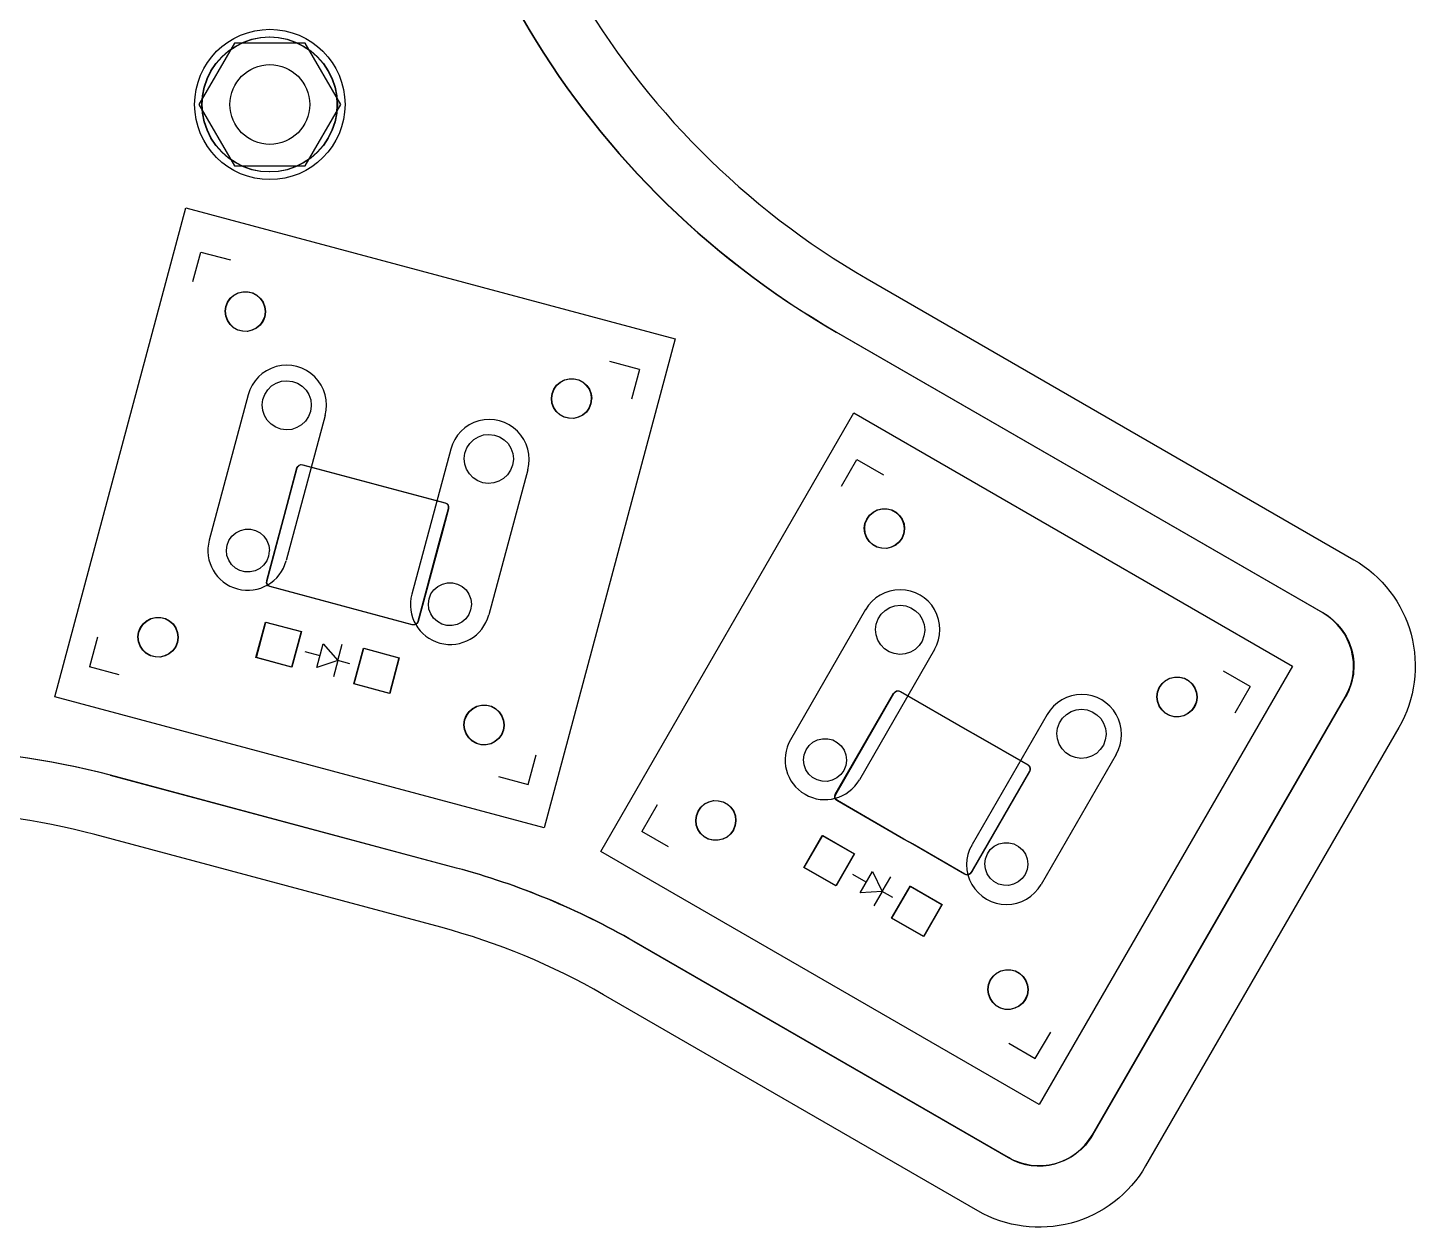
# Model space of a CAD drawing. Header units: inches. Extents: x 5 to 159, y 7 to 116.
# Drawn here: x 113.82 to 159.03, y 6.58 to 45.67 of the extents above; entities that cross this region are included whole.
import ezdxf

# ---------------------------------------------------------------- set-up
doc = ezdxf.new("R2010")
doc.units = ezdxf.units.IN
doc.header["$MEASUREMENT"] = 0
doc.layers.get('0').update_dxf_attribs({"color": 1})
doc.layers.add('KICAD_EXPORT', color=12, linetype='Continuous')
doc.layers.add('OUTLINE_CURVED', color=6, linetype='Continuous')

# ---------------------------------------------------------------- blocks, each defined once
blk = doc.blocks.new('switch')
for p, q in [((79.189, 28.239), (79.191, 23.339)), ((81.787, 28.239), (81.788, 23.34)), ((86.023, 28.239), (86.022, 23.34)), ((88.621, 28.239), (88.619, 23.339))]:
    blk.add_line(p, q)
for centre, start, end in [((80.488, 28.239), 0, 180.0351), ((87.322, 28.239), 359.9649, 180), ((80.489, 23.339), 180.0175, 0.0175), ((87.321, 23.339), 179.9825, 359.9825)]:
    blk.add_arc(centre, 1.299, start, end)

msp = doc.modelspace()

# ---------------------------------------------------------------- linework, layer by layer
at = {"layer": 'KICAD_EXPORT', "linetype": 'Continuous'}
for p, q in [((120.851, 45.203), (121.123, 45.295)), ((120.863, 45.203), (121.135, 45.295)), ((121.123, 45.295), (121.405, 45.351)), ((121.135, 45.295), (121.417, 45.351)), ((121.405, 45.351), (121.693, 45.37)), ((121.417, 45.351), (121.705, 45.37)), ((121.693, 45.37), (121.98, 45.351)), ((121.705, 45.37), (121.992, 45.351)), ((121.98, 45.351), (122.262, 45.295)), ((121.992, 45.351), (122.274, 45.295)), ((122.262, 45.295), (122.534, 45.203)), ((122.274, 45.295), (122.546, 45.203)), ((120.137, 44.726), (120.353, 44.915)), ((120.149, 44.726), (120.365, 44.915)), ((120.353, 44.915), (120.593, 45.075)), ((120.365, 44.915), (120.605, 45.075)), ((120.593, 45.075), (120.851, 45.203)), ((120.605, 45.075), (120.863, 45.203)), ((122.534, 45.203), (122.793, 45.075)), ((122.546, 45.203), (122.805, 45.075)), ((122.793, 45.075), (123.032, 44.915)), ((122.805, 45.075), (123.044, 44.915)), ((123.032, 44.915), (123.248, 44.726)), ((123.044, 44.915), (123.26, 44.726)), ((119.787, 44.27), (119.947, 44.509)), ((119.799, 44.27), (119.959, 44.509)), ((119.947, 44.509), (120.137, 44.726)), ((119.959, 44.509), (120.149, 44.726)), ((123.248, 44.726), (123.438, 44.509)), ((123.26, 44.726), (123.45, 44.509)), ((123.438, 44.509), (123.598, 44.27)), ((123.45, 44.509), (123.61, 44.27)), ((119.568, 43.739), (119.66, 44.012)), ((119.58, 43.739), (119.672, 44.012)), ((119.66, 44.012), (119.787, 44.27)), ((119.672, 44.012), (119.799, 44.27)), ((123.598, 44.27), (123.725, 44.012)), ((123.61, 44.27), (123.737, 44.012)), ((123.725, 44.012), (123.818, 43.739)), ((123.737, 44.012), (123.83, 43.739)), ((119.493, 43.17), (119.511, 43.457)), ((119.505, 43.17), (119.523, 43.457)), ((119.511, 43.457), (119.568, 43.739)), ((119.523, 43.457), (119.58, 43.739)), ((123.818, 43.739), (123.874, 43.457)), ((123.83, 43.739), (123.886, 43.457)), ((123.874, 43.457), (123.893, 43.17)), ((123.886, 43.457), (123.905, 43.17)), ((119.511, 42.883), (119.493, 43.17)), ((119.523, 42.883), (119.505, 43.17)), ((123.893, 43.17), (123.874, 42.883)), ((123.905, 43.17), (123.886, 42.883)), ((119.568, 42.601), (119.511, 42.883)), ((119.58, 42.601), (119.523, 42.883)), ((119.66, 42.328), (119.568, 42.601)), ((119.672, 42.328), (119.58, 42.601)), ((123.818, 42.601), (123.725, 42.328)), ((123.83, 42.601), (123.737, 42.328)), ((123.874, 42.883), (123.818, 42.601)), ((123.886, 42.883), (123.83, 42.601)), ((119.787, 42.07), (119.66, 42.328)), ((119.799, 42.07), (119.672, 42.328)), ((119.947, 41.831), (119.787, 42.07)), ((119.959, 41.831), (119.799, 42.07)), ((123.598, 42.07), (123.438, 41.831)), ((123.61, 42.07), (123.45, 41.831)), ((123.725, 42.328), (123.598, 42.07)), ((123.737, 42.328), (123.61, 42.07)), ((120.137, 41.614), (119.947, 41.831)), ((120.149, 41.614), (119.959, 41.831)), ((120.353, 41.425), (120.137, 41.614)), ((120.365, 41.425), (120.149, 41.614)), ((123.248, 41.614), (123.032, 41.425)), ((123.26, 41.614), (123.044, 41.425)), ((123.438, 41.831), (123.248, 41.614)), ((123.45, 41.831), (123.26, 41.614)), ((120.593, 41.265), (120.353, 41.425)), ((120.605, 41.265), (120.365, 41.425)), ((120.851, 41.138), (120.593, 41.265)), ((120.863, 41.138), (120.605, 41.265)), ((122.793, 41.265), (122.534, 41.138)), ((122.805, 41.265), (122.546, 41.138)), ((123.032, 41.425), (122.793, 41.265)), ((123.044, 41.425), (122.805, 41.265)), ((121.123, 41.045), (120.851, 41.138)), ((121.135, 41.045), (120.863, 41.138)), ((121.405, 40.989), (121.123, 41.045)), ((121.417, 40.989), (121.135, 41.045)), ((121.693, 40.97), (121.405, 40.989)), ((121.705, 40.97), (121.417, 40.989)), ((121.98, 40.989), (121.693, 40.97)), ((121.992, 40.989), (121.705, 40.97)), ((122.262, 41.045), (121.98, 40.989)), ((122.274, 41.045), (121.992, 40.989)), ((122.534, 41.138), (122.262, 41.045)), ((122.546, 41.138), (122.274, 41.045)), ((114.701, 23.864), (118.972, 39.802)), ((118.972, 39.802), (134.91, 35.531)), ((119.195, 37.397), (119.454, 38.362)), ((119.454, 38.362), (120.42, 38.104)), ((120.272, 36.584), (120.328, 36.729)), ((120.284, 36.584), (120.34, 36.729)), ((120.328, 36.729), (120.418, 36.857)), ((120.34, 36.729), (120.43, 36.857)), ((120.418, 36.857), (120.536, 36.96)), ((120.43, 36.857), (120.548, 36.96)), ((120.536, 36.96), (120.675, 37.031)), ((120.548, 36.96), (120.687, 37.031)), ((120.675, 37.031), (120.827, 37.068)), ((120.687, 37.031), (120.839, 37.068)), ((120.827, 37.068), (120.983, 37.067)), ((120.839, 37.068), (120.995, 37.067)), ((120.983, 37.067), (121.134, 37.029)), ((120.995, 37.067), (121.146, 37.029)), ((121.134, 37.029), (121.272, 36.956)), ((121.146, 37.029), (121.284, 36.956)), ((121.272, 36.956), (121.389, 36.852)), ((121.284, 36.956), (121.401, 36.852)), ((121.389, 36.852), (121.477, 36.723)), ((121.401, 36.852), (121.489, 36.723)), ((121.477, 36.723), (121.532, 36.577)), ((121.489, 36.723), (121.544, 36.577)), ((120.251, 36.429), (120.272, 36.584)), ((120.268, 36.274), (120.251, 36.429)), ((120.263, 36.429), (120.284, 36.584)), ((120.28, 36.274), (120.263, 36.429)), ((120.322, 36.127), (120.268, 36.274)), ((120.334, 36.127), (120.28, 36.274)), ((121.529, 36.254), (121.471, 36.109)), ((121.541, 36.254), (121.483, 36.109)), ((121.551, 36.408), (121.529, 36.254)), ((121.532, 36.577), (121.551, 36.422)), ((121.563, 36.408), (121.541, 36.254)), ((121.544, 36.577), (121.563, 36.422)), ((121.551, 36.422), (121.551, 36.408)), ((121.563, 36.422), (121.563, 36.408)), ((120.409, 35.997), (120.322, 36.127)), ((120.421, 35.997), (120.334, 36.127)), ((120.525, 35.892), (120.409, 35.997)), ((120.537, 35.892), (120.421, 35.997)), ((120.662, 35.818), (120.525, 35.892)), ((120.674, 35.818), (120.537, 35.892)), ((120.813, 35.778), (120.662, 35.818)), ((120.825, 35.778), (120.674, 35.818)), ((120.969, 35.776), (120.813, 35.778)), ((120.981, 35.776), (120.825, 35.778)), ((121.121, 35.81), (120.969, 35.776)), ((121.133, 35.81), (120.981, 35.776)), ((121.261, 35.881), (121.121, 35.81)), ((121.273, 35.881), (121.133, 35.81)), ((121.38, 35.982), (121.261, 35.881)), ((121.392, 35.982), (121.273, 35.881)), ((121.471, 36.109), (121.38, 35.982)), ((121.483, 36.109), (121.392, 35.982)), ((156.014, 26.6), (140.161, 35.753)), ((134.91, 35.531), (130.639, 19.594)), ((133.75, 34.532), (132.784, 34.791)), ((133.75, 34.532), (133.491, 33.566)), ((121.637, 33.873), (121.764, 33.997)), ((121.764, 33.997), (121.916, 34.091)), ((121.916, 34.091), (122.085, 34.148)), ((122.085, 34.148), (122.262, 34.167)), ((122.262, 34.167), (122.439, 34.146)), ((122.439, 34.146), (122.607, 34.086)), ((122.607, 34.086), (122.758, 33.991)), ((122.758, 33.991), (122.884, 33.864)), ((130.957, 33.894), (131.047, 34.022)), ((130.969, 33.894), (131.059, 34.022)), ((131.047, 34.022), (131.164, 34.125)), ((131.059, 34.022), (131.176, 34.125)), ((131.164, 34.125), (131.303, 34.196)), ((131.176, 34.125), (131.315, 34.196)), ((131.303, 34.196), (131.455, 34.233)), ((131.315, 34.196), (131.467, 34.233)), ((131.455, 34.233), (131.611, 34.232)), ((131.467, 34.233), (131.623, 34.232)), ((131.611, 34.232), (131.763, 34.194)), ((131.623, 34.232), (131.775, 34.194)), ((131.763, 34.194), (131.901, 34.121)), ((131.775, 34.194), (131.913, 34.121)), ((131.901, 34.121), (132.017, 34.017)), ((131.913, 34.121), (132.029, 34.017)), ((132.017, 34.017), (132.106, 33.888)), ((132.029, 34.017), (132.118, 33.888)), ((121.457, 33.378), (121.479, 33.555)), ((121.479, 33.555), (121.54, 33.723)), ((121.54, 33.723), (121.637, 33.873)), ((122.884, 33.864), (122.978, 33.713)), ((122.978, 33.713), (123.037, 33.544)), ((123.037, 33.544), (123.057, 33.367)), ((130.88, 33.594), (130.9, 33.749)), ((130.897, 33.438), (130.88, 33.594)), ((130.892, 33.594), (130.912, 33.749)), ((130.909, 33.438), (130.892, 33.594)), ((130.9, 33.749), (130.957, 33.894)), ((130.912, 33.749), (130.969, 33.894)), ((132.106, 33.888), (132.161, 33.742)), ((132.118, 33.888), (132.173, 33.742)), ((132.179, 33.573), (132.157, 33.419)), ((132.161, 33.742), (132.18, 33.587)), ((132.191, 33.573), (132.169, 33.419)), ((132.173, 33.742), (132.192, 33.587)), ((132.18, 33.587), (132.179, 33.573)), ((132.192, 33.587), (132.191, 33.573)), ((121.474, 33.201), (121.457, 33.378)), ((121.531, 33.032), (121.474, 33.201)), ((121.623, 32.879), (121.531, 33.032)), ((123.032, 33.168), (122.968, 33.001)), ((123.056, 33.345), (123.032, 33.168)), ((123.057, 33.367), (123.056, 33.345)), ((130.95, 33.292), (130.897, 33.438)), ((130.962, 33.292), (130.909, 33.438)), ((131.038, 33.162), (130.95, 33.292)), ((131.05, 33.162), (130.962, 33.292)), ((131.153, 33.057), (131.038, 33.162)), ((131.165, 33.057), (131.05, 33.162)), ((131.29, 32.983), (131.153, 33.057)), ((131.302, 32.983), (131.165, 33.057)), ((131.889, 33.046), (131.75, 32.975)), ((131.901, 33.046), (131.762, 32.975)), ((132.008, 33.147), (131.889, 33.046)), ((132.02, 33.147), (131.901, 33.046)), ((132.099, 33.274), (132.008, 33.147)), ((132.111, 33.274), (132.02, 33.147)), ((132.157, 33.419), (132.099, 33.274)), ((132.169, 33.419), (132.111, 33.274)), ((132.487, 18.828), (140.737, 33.118)), ((140.737, 33.118), (155.026, 24.868)), ((121.747, 32.751), (121.623, 32.879)), ((121.896, 32.653), (121.747, 32.751)), ((122.063, 32.591), (121.896, 32.653)), ((122.24, 32.567), (122.063, 32.591)), ((122.418, 32.583), (122.24, 32.567)), ((122.587, 32.639), (122.418, 32.583)), ((122.74, 32.73), (122.587, 32.639)), ((122.87, 32.853), (122.74, 32.73)), ((122.968, 33.001), (122.87, 32.853)), ((131.441, 32.943), (131.29, 32.983)), ((131.453, 32.943), (131.302, 32.983)), ((131.598, 32.94), (131.441, 32.943)), ((131.61, 32.94), (131.453, 32.943)), ((131.75, 32.975), (131.598, 32.94)), ((131.762, 32.975), (131.61, 32.94)), ((128.124, 31.975), (128.22, 32.125)), ((128.22, 32.125), (128.348, 32.249)), ((128.348, 32.249), (128.5, 32.343)), ((128.5, 32.343), (128.668, 32.4)), ((128.668, 32.4), (128.846, 32.419)), ((128.846, 32.419), (129.023, 32.398)), ((129.023, 32.398), (129.191, 32.338)), ((129.191, 32.338), (129.342, 32.242)), ((129.342, 32.242), (129.467, 32.116)), ((129.467, 32.116), (129.562, 31.965)), ((128.04, 31.63), (128.063, 31.807)), ((128.063, 31.807), (128.124, 31.975)), ((129.562, 31.965), (129.62, 31.796)), ((129.62, 31.796), (129.64, 31.619)), ((121.618, 27.653), (122.601, 31.324)), ((122.17, 29.759), (122.589, 31.324)), ((122.589, 31.324), (122.615, 31.376)), ((122.601, 31.324), (122.627, 31.376)), ((122.615, 31.376), (122.659, 31.415)), ((122.627, 31.376), (122.671, 31.415)), ((122.659, 31.415), (122.714, 31.433)), ((122.671, 31.415), (122.726, 31.433)), ((122.714, 31.433), (122.714, 31.433)), ((122.714, 31.433), (122.773, 31.43)), ((122.726, 31.433), (122.726, 31.433)), ((122.726, 31.433), (122.785, 31.43)), ((122.773, 31.43), (127.409, 30.187)), ((122.785, 31.43), (127.421, 30.187)), ((128.058, 31.453), (128.04, 31.63)), ((128.114, 31.283), (128.058, 31.453)), ((128.206, 31.131), (128.114, 31.283)), ((129.552, 31.253), (129.453, 31.105)), ((129.615, 31.42), (129.552, 31.253)), ((129.64, 31.597), (129.615, 31.42)), ((129.64, 31.619), (129.64, 31.597)), ((140.33, 30.733), (140.83, 31.599)), ((140.83, 31.599), (141.696, 31.099)), ((128.33, 31.003), (128.206, 31.131)), ((128.48, 30.905), (128.33, 31.003)), ((128.647, 30.843), (128.48, 30.905)), ((128.823, 30.819), (128.647, 30.843)), ((129.001, 30.835), (128.823, 30.819)), ((129.171, 30.89), (129.001, 30.835)), ((129.324, 30.982), (129.171, 30.89)), ((129.453, 31.105), (129.324, 30.982)), ((127.512, 29.992), (127.292, 29.171)), ((127.524, 29.992), (127.304, 29.171)), ((127.409, 30.187), (127.409, 30.187)), ((127.409, 30.187), (127.462, 30.161)), ((127.421, 30.187), (127.421, 30.187)), ((127.421, 30.187), (127.474, 30.161)), ((127.462, 30.161), (127.462, 30.161)), ((127.462, 30.161), (127.5, 30.117)), ((127.474, 30.161), (127.474, 30.161)), ((127.474, 30.161), (127.512, 30.117)), ((127.5, 30.117), (127.519, 30.062)), ((127.512, 30.117), (127.531, 30.062)), ((127.515, 30.004), (127.512, 29.992)), ((127.512, 29.992), (127.512, 29.992)), ((127.519, 30.062), (127.515, 30.004)), ((127.515, 30.004), (127.515, 30.004)), ((127.527, 30.004), (127.524, 29.992)), ((127.524, 29.992), (127.524, 29.992)), ((127.531, 30.062), (127.527, 30.004)), ((127.527, 30.004), (127.527, 30.004)), ((141.242, 29.786), (141.36, 29.888)), ((141.254, 29.786), (141.372, 29.888)), ((141.36, 29.888), (141.499, 29.96)), ((141.372, 29.888), (141.511, 29.96)), ((141.499, 29.96), (141.651, 29.996)), ((141.511, 29.96), (141.663, 29.996)), ((141.651, 29.996), (141.807, 29.995)), ((141.663, 29.996), (141.819, 29.995)), ((141.807, 29.995), (141.958, 29.957)), ((141.819, 29.995), (141.97, 29.957)), ((141.958, 29.957), (142.096, 29.884)), ((141.97, 29.957), (142.108, 29.884)), ((142.096, 29.884), (142.213, 29.78)), ((142.108, 29.884), (142.225, 29.78)), ((121.913, 28.801), (122.17, 29.759)), ((141.075, 29.357), (141.096, 29.512)), ((141.087, 29.357), (141.108, 29.512)), ((141.096, 29.512), (141.153, 29.658)), ((141.108, 29.512), (141.165, 29.658)), ((141.153, 29.658), (141.242, 29.786)), ((141.165, 29.658), (141.254, 29.786)), ((142.213, 29.78), (142.301, 29.652)), ((142.225, 29.78), (142.313, 29.652)), ((142.301, 29.652), (142.357, 29.506)), ((142.313, 29.652), (142.369, 29.506)), ((142.357, 29.506), (142.375, 29.351)), ((142.369, 29.506), (142.387, 29.351)), ((120.311, 28.808), (120.372, 28.965)), ((120.372, 28.965), (120.468, 29.102)), ((120.468, 29.102), (120.595, 29.213)), ((120.595, 29.213), (120.745, 29.29)), ((120.745, 29.29), (120.908, 29.329)), ((120.908, 29.329), (121.076, 29.329)), ((121.076, 29.329), (121.239, 29.288)), ((121.239, 29.288), (121.388, 29.209)), ((121.388, 29.209), (121.514, 29.097)), ((121.514, 29.097), (121.609, 28.958)), ((121.609, 28.958), (121.668, 28.801)), ((127.292, 29.171), (127.195, 28.809)), ((127.304, 29.171), (127.207, 28.809)), ((127.292, 29.171), (127.292, 29.171)), ((127.304, 29.171), (127.304, 29.171)), ((141.093, 29.202), (141.075, 29.357)), ((141.105, 29.202), (141.087, 29.357)), ((141.146, 29.055), (141.093, 29.202)), ((141.158, 29.055), (141.105, 29.202)), ((141.233, 28.926), (141.146, 29.055)), ((141.245, 28.926), (141.158, 29.055)), ((142.295, 29.037), (142.204, 28.911)), ((142.307, 29.037), (142.216, 28.911)), ((142.353, 29.182), (142.295, 29.037)), ((142.365, 29.182), (142.307, 29.037)), ((142.375, 29.337), (142.353, 29.182)), ((142.387, 29.337), (142.365, 29.182)), ((142.375, 29.351), (142.375, 29.337)), ((142.387, 29.351), (142.387, 29.337)), ((120.289, 28.641), (120.311, 28.808)), ((120.307, 28.474), (120.289, 28.641)), ((121.606, 27.653), (121.913, 28.801)), ((121.688, 28.619), (121.665, 28.453)), ((121.668, 28.801), (121.689, 28.634)), ((121.689, 28.634), (121.688, 28.619)), ((127.195, 28.809), (126.529, 26.321)), ((127.207, 28.809), (126.541, 26.321)), ((141.349, 28.821), (141.233, 28.926)), ((141.361, 28.821), (141.245, 28.926)), ((141.486, 28.746), (141.349, 28.821)), ((141.498, 28.746), (141.361, 28.821)), ((141.637, 28.707), (141.486, 28.746)), ((141.649, 28.707), (141.498, 28.746)), ((141.793, 28.704), (141.637, 28.707)), ((141.805, 28.704), (141.649, 28.707)), ((141.946, 28.739), (141.793, 28.704)), ((141.958, 28.739), (141.805, 28.704)), ((142.085, 28.809), (141.946, 28.739)), ((142.097, 28.809), (141.958, 28.739)), ((142.204, 28.911), (142.085, 28.809)), ((142.216, 28.911), (142.097, 28.809)), ((120.365, 28.316), (120.307, 28.474)), ((120.459, 28.177), (120.365, 28.316)), ((120.583, 28.063), (120.459, 28.177)), ((120.731, 27.983), (120.583, 28.063)), ((121.376, 28.051), (121.226, 27.975)), ((121.504, 28.16), (121.376, 28.051)), ((121.602, 28.297), (121.504, 28.16)), ((121.665, 28.453), (121.602, 28.297)), ((120.894, 27.941), (120.731, 27.983)), ((121.062, 27.938), (120.894, 27.941)), ((121.226, 27.975), (121.062, 27.938)), ((121.599, 27.583), (121.602, 27.641)), ((121.617, 27.527), (121.599, 27.583)), ((121.602, 27.641), (121.606, 27.653)), ((121.602, 27.641), (121.602, 27.641)), ((121.606, 27.653), (121.606, 27.653)), ((121.611, 27.583), (121.614, 27.641)), ((121.629, 27.527), (121.611, 27.583)), ((121.614, 27.641), (121.618, 27.653)), ((121.614, 27.641), (121.614, 27.641)), ((121.618, 27.653), (121.618, 27.653)), ((127.328, 27.542), (127.492, 27.581)), ((127.492, 27.581), (127.66, 27.58)), ((127.66, 27.58), (127.823, 27.539)), ((121.656, 27.483), (121.617, 27.527)), ((121.617, 27.527), (121.617, 27.527)), ((121.668, 27.483), (121.629, 27.527)), ((121.629, 27.527), (121.629, 27.527)), ((121.709, 27.457), (121.656, 27.483)), ((121.721, 27.457), (121.668, 27.483)), ((126.345, 26.215), (121.709, 27.457)), ((121.709, 27.457), (121.709, 27.457)), ((126.357, 26.215), (121.721, 27.457)), ((121.721, 27.457), (121.721, 27.457)), ((126.894, 27.06), (126.955, 27.217)), ((126.955, 27.217), (127.052, 27.354)), ((127.052, 27.354), (127.179, 27.465)), ((127.179, 27.465), (127.328, 27.542)), ((127.823, 27.539), (127.972, 27.461)), ((127.972, 27.461), (128.097, 27.349)), ((128.097, 27.349), (128.192, 27.21)), ((128.192, 27.21), (128.252, 27.053)), ((126.872, 26.893), (126.894, 27.06)), ((126.891, 26.726), (126.872, 26.893)), ((126.948, 26.568), (126.891, 26.726)), ((128.248, 26.705), (128.185, 26.549)), ((128.272, 26.871), (128.248, 26.705)), ((128.252, 27.053), (128.272, 26.886)), ((128.272, 26.886), (128.272, 26.871)), ((141.624, 26.555), (141.751, 26.679)), ((141.751, 26.679), (141.903, 26.773)), ((141.903, 26.773), (142.072, 26.83)), ((142.072, 26.83), (142.25, 26.849)), ((142.25, 26.849), (142.427, 26.828)), ((142.427, 26.828), (142.595, 26.768)), ((142.595, 26.768), (142.745, 26.672)), ((117.485, 26.116), (117.574, 26.244)), ((117.497, 26.116), (117.586, 26.244)), ((117.574, 26.244), (117.692, 26.346)), ((117.586, 26.244), (117.704, 26.346)), ((117.692, 26.346), (117.831, 26.418)), ((117.704, 26.346), (117.843, 26.418)), ((117.831, 26.418), (117.983, 26.454)), ((117.843, 26.418), (117.995, 26.454)), ((117.983, 26.454), (118.139, 26.454)), ((117.995, 26.454), (118.151, 26.454)), ((118.139, 26.454), (118.29, 26.416)), ((118.151, 26.454), (118.302, 26.416)), ((118.29, 26.416), (118.428, 26.342)), ((118.302, 26.416), (118.44, 26.342)), ((118.428, 26.342), (118.545, 26.239)), ((118.44, 26.342), (118.557, 26.239)), ((118.545, 26.239), (118.633, 26.11)), ((118.557, 26.239), (118.645, 26.11)), ((121.254, 25.142), (121.564, 26.301)), ((121.266, 25.142), (121.576, 26.301)), ((121.564, 26.301), (122.723, 25.99)), ((121.576, 26.301), (122.735, 25.99)), ((126.459, 26.23), (126.403, 26.211)), ((126.471, 26.23), (126.415, 26.211)), ((126.503, 26.269), (126.459, 26.23)), ((126.515, 26.269), (126.471, 26.23)), ((126.529, 26.321), (126.503, 26.269)), ((126.541, 26.321), (126.515, 26.269)), ((127.042, 26.429), (126.948, 26.568)), ((127.167, 26.315), (127.042, 26.429)), ((127.314, 26.235), (127.167, 26.315)), ((127.477, 26.192), (127.314, 26.235)), ((127.809, 26.227), (127.645, 26.19)), ((127.959, 26.303), (127.809, 26.227)), ((128.087, 26.412), (127.959, 26.303)), ((128.185, 26.549), (128.087, 26.412)), ((141.444, 26.06), (141.466, 26.237)), ((141.466, 26.237), (141.527, 26.405)), ((141.527, 26.405), (141.624, 26.555)), ((142.745, 26.672), (142.871, 26.546)), ((142.871, 26.546), (142.965, 26.395)), ((142.965, 26.395), (143.024, 26.226)), ((143.024, 26.226), (143.044, 26.049)), ((116.09, 25.806), (115.831, 24.84)), ((117.407, 25.816), (117.428, 25.97)), ((117.425, 25.66), (117.407, 25.816)), ((117.419, 25.816), (117.44, 25.97)), ((117.437, 25.66), (117.419, 25.816)), ((117.428, 25.97), (117.485, 26.116)), ((117.44, 25.97), (117.497, 26.116)), ((118.633, 26.11), (118.689, 25.964)), ((118.645, 26.11), (118.701, 25.964)), ((118.707, 25.795), (118.685, 25.641)), ((118.689, 25.964), (118.707, 25.809)), ((118.719, 25.795), (118.697, 25.641)), ((118.701, 25.964), (118.719, 25.809)), ((118.707, 25.809), (118.707, 25.795)), ((118.719, 25.809), (118.719, 25.795)), ((122.723, 25.99), (122.413, 24.831)), ((122.735, 25.99), (122.425, 24.831)), ((126.403, 26.211), (126.345, 26.215)), ((126.415, 26.211), (126.357, 26.215)), ((126.403, 26.211), (126.403, 26.211)), ((126.415, 26.211), (126.415, 26.211)), ((127.645, 26.19), (127.477, 26.192)), ((141.462, 25.883), (141.444, 26.06)), ((141.518, 25.713), (141.462, 25.883)), ((143.019, 25.85), (142.956, 25.683)), ((143.044, 26.027), (143.019, 25.85)), ((143.044, 26.049), (143.044, 26.027)), ((117.478, 25.514), (117.425, 25.66)), ((117.49, 25.514), (117.437, 25.66)), ((117.565, 25.384), (117.478, 25.514)), ((117.577, 25.384), (117.49, 25.514)), ((117.681, 25.279), (117.565, 25.384)), ((117.693, 25.279), (117.577, 25.384)), ((118.536, 25.369), (118.417, 25.267)), ((118.548, 25.369), (118.429, 25.267)), ((118.627, 25.496), (118.536, 25.369)), ((118.639, 25.496), (118.548, 25.369)), ((118.685, 25.641), (118.627, 25.496)), ((118.697, 25.641), (118.639, 25.496)), ((123.341, 25.204), (122.858, 25.333)), ((123.237, 24.817), (123.444, 25.59)), ((123.444, 25.59), (123.92, 25.048)), ((123.92, 25.048), (124.063, 25.58)), ((124.441, 24.288), (124.752, 25.447)), ((124.453, 24.288), (124.764, 25.447)), ((124.752, 25.447), (125.911, 25.136)), ((124.764, 25.447), (125.923, 25.136)), ((141.61, 25.561), (141.518, 25.713)), ((141.734, 25.432), (141.61, 25.561)), ((141.883, 25.335), (141.734, 25.432)), ((142.05, 25.273), (141.883, 25.335)), ((142.575, 25.32), (142.405, 25.265)), ((142.728, 25.412), (142.575, 25.32)), ((142.857, 25.535), (142.728, 25.412)), ((142.956, 25.683), (142.857, 25.535)), ((117.818, 25.204), (117.681, 25.279)), ((117.83, 25.204), (117.693, 25.279)), ((117.969, 25.165), (117.818, 25.204)), ((117.981, 25.165), (117.83, 25.204)), ((118.125, 25.162), (117.969, 25.165)), ((118.137, 25.162), (117.981, 25.165)), ((118.278, 25.197), (118.125, 25.162)), ((118.29, 25.197), (118.137, 25.162)), ((118.417, 25.267), (118.278, 25.197)), ((118.429, 25.267), (118.29, 25.197)), ((122.413, 24.831), (121.254, 25.142)), ((122.425, 24.831), (121.266, 25.142)), ((123.92, 25.048), (123.237, 24.817)), ((123.92, 25.048), (123.778, 24.517)), ((124.307, 24.945), (123.92, 25.048)), ((125.911, 25.136), (125.6, 23.977)), ((125.923, 25.136), (125.612, 23.977)), ((142.227, 25.249), (142.05, 25.273)), ((142.405, 25.265), (142.227, 25.249)), ((155.026, 24.868), (146.776, 10.578)), ((116.797, 24.581), (115.831, 24.84)), ((150.892, 24.399), (151.031, 24.47)), ((150.904, 24.399), (151.043, 24.47)), ((151.031, 24.47), (151.183, 24.507)), ((151.043, 24.47), (151.195, 24.507)), ((151.183, 24.507), (151.339, 24.506)), ((151.195, 24.507), (151.351, 24.506)), ((151.339, 24.506), (151.491, 24.468)), ((151.351, 24.506), (151.503, 24.468)), ((151.491, 24.468), (151.629, 24.395)), ((151.503, 24.468), (151.641, 24.395)), ((153.647, 24.2), (152.781, 24.7)), ((125.6, 23.977), (124.441, 24.288)), ((125.612, 23.977), (124.453, 24.288)), ((140.13, 20.687), (142.03, 23.978)), ((140.142, 20.687), (142.042, 23.978)), ((142.03, 23.978), (142.036, 23.989)), ((142.03, 23.978), (142.03, 23.978)), ((142.036, 23.989), (142.075, 24.033)), ((142.042, 23.978), (142.048, 23.989)), ((142.042, 23.978), (142.042, 23.978)), ((142.048, 23.989), (142.087, 24.033)), ((142.075, 24.033), (142.127, 24.059)), ((142.087, 24.033), (142.139, 24.059)), ((142.127, 24.059), (142.186, 24.063)), ((142.139, 24.059), (142.198, 24.063)), ((142.186, 24.063), (142.241, 24.044)), ((142.198, 24.063), (142.253, 24.044)), ((142.241, 24.044), (144.428, 22.782)), ((142.253, 24.044), (144.44, 22.782)), ((150.608, 23.868), (150.628, 24.023)), ((150.62, 23.868), (150.64, 24.023)), ((150.628, 24.023), (150.685, 24.168)), ((150.64, 24.023), (150.697, 24.168)), ((150.685, 24.168), (150.775, 24.296)), ((150.697, 24.168), (150.787, 24.296)), ((150.775, 24.296), (150.892, 24.399)), ((150.787, 24.296), (150.904, 24.399)), ((151.629, 24.395), (151.745, 24.291)), ((151.641, 24.395), (151.757, 24.291)), ((151.745, 24.291), (151.834, 24.162)), ((151.757, 24.291), (151.846, 24.162)), ((151.834, 24.162), (151.889, 24.016)), ((151.846, 24.162), (151.901, 24.016)), ((151.889, 24.016), (151.908, 23.861)), ((151.901, 24.016), (151.92, 23.861)), ((153.647, 24.199), (153.147, 23.333)), ((130.639, 19.594), (114.701, 23.864)), ((128.314, 23.487), (128.453, 23.559)), ((128.326, 23.487), (128.465, 23.559)), ((128.453, 23.559), (128.605, 23.596)), ((128.465, 23.559), (128.617, 23.596)), ((128.605, 23.596), (128.761, 23.595)), ((128.617, 23.596), (128.773, 23.595)), ((128.761, 23.595), (128.912, 23.557)), ((128.773, 23.595), (128.924, 23.557)), ((128.912, 23.557), (129.05, 23.484)), ((128.924, 23.557), (129.062, 23.484)), ((148.496, 9.578), (156.746, 23.868)), ((150.625, 23.713), (150.608, 23.868)), ((150.637, 23.713), (150.62, 23.868)), ((150.679, 23.566), (150.625, 23.713)), ((150.691, 23.566), (150.637, 23.713)), ((150.766, 23.437), (150.679, 23.566)), ((150.778, 23.437), (150.691, 23.566)), ((151.827, 23.548), (151.736, 23.421)), ((151.839, 23.548), (151.748, 23.421)), ((151.886, 23.693), (151.827, 23.548)), ((151.898, 23.693), (151.839, 23.548)), ((151.908, 23.848), (151.886, 23.693)), ((151.92, 23.848), (151.898, 23.693)), ((151.908, 23.861), (151.908, 23.848)), ((151.92, 23.861), (151.92, 23.848)), ((128.029, 22.957), (128.05, 23.111)), ((128.041, 22.957), (128.062, 23.111)), ((128.05, 23.111), (128.107, 23.257)), ((128.062, 23.111), (128.119, 23.257)), ((128.107, 23.257), (128.196, 23.385)), ((128.119, 23.257), (128.208, 23.385)), ((128.196, 23.385), (128.314, 23.487)), ((128.208, 23.385), (128.326, 23.487)), ((129.05, 23.484), (129.167, 23.38)), ((129.062, 23.484), (129.179, 23.38)), ((129.167, 23.38), (129.255, 23.251)), ((129.179, 23.38), (129.267, 23.251)), ((129.255, 23.251), (129.311, 23.105)), ((129.267, 23.251), (129.323, 23.105)), ((129.311, 23.105), (129.329, 22.95)), ((129.323, 23.105), (129.341, 22.95)), ((147.435, 23.015), (147.531, 23.165)), ((147.531, 23.165), (147.659, 23.29)), ((147.659, 23.29), (147.811, 23.383)), ((147.811, 23.383), (147.979, 23.441)), ((147.979, 23.441), (148.157, 23.46)), ((148.157, 23.46), (148.334, 23.438)), ((148.334, 23.438), (148.502, 23.379)), ((148.502, 23.379), (148.652, 23.283)), ((148.652, 23.283), (148.778, 23.156)), ((148.778, 23.156), (148.873, 23.005)), ((150.881, 23.331), (150.766, 23.437)), ((150.893, 23.331), (150.778, 23.437)), ((151.019, 23.257), (150.881, 23.331)), ((151.031, 23.257), (150.893, 23.331)), ((151.17, 23.217), (151.019, 23.257)), ((151.182, 23.217), (151.031, 23.257)), ((151.326, 23.215), (151.17, 23.217)), ((151.338, 23.215), (151.182, 23.217)), ((151.478, 23.25), (151.326, 23.215)), ((151.49, 23.25), (151.338, 23.215)), ((151.618, 23.32), (151.478, 23.25)), ((151.63, 23.32), (151.49, 23.25)), ((151.736, 23.421), (151.618, 23.32)), ((151.748, 23.421), (151.63, 23.32)), ((128.047, 22.801), (128.029, 22.957)), ((128.059, 22.801), (128.041, 22.957)), ((128.1, 22.655), (128.047, 22.801)), ((128.112, 22.655), (128.059, 22.801)), ((128.187, 22.525), (128.1, 22.655)), ((128.199, 22.525), (128.112, 22.655)), ((129.249, 22.637), (129.158, 22.51)), ((129.261, 22.637), (129.17, 22.51)), ((129.307, 22.782), (129.249, 22.637)), ((129.319, 22.782), (129.261, 22.637)), ((129.329, 22.936), (129.307, 22.782)), ((129.341, 22.936), (129.319, 22.782)), ((129.329, 22.95), (129.329, 22.936)), ((129.341, 22.95), (129.341, 22.936)), ((144.428, 22.782), (144.701, 22.624)), ((144.44, 22.782), (144.713, 22.624)), ((144.701, 22.624), (146.398, 21.644)), ((144.713, 22.624), (146.41, 21.644)), ((147.351, 22.671), (147.374, 22.848)), ((147.369, 22.493), (147.351, 22.671)), ((147.374, 22.848), (147.435, 23.015)), ((148.873, 23.005), (148.931, 22.837)), ((148.951, 22.637), (148.926, 22.461)), ((148.931, 22.837), (148.951, 22.66)), ((148.951, 22.66), (148.951, 22.637)), ((128.303, 22.42), (128.187, 22.525)), ((128.315, 22.42), (128.199, 22.525)), ((128.44, 22.345), (128.303, 22.42)), ((128.452, 22.345), (128.315, 22.42)), ((128.591, 22.306), (128.44, 22.345)), ((128.603, 22.306), (128.452, 22.345)), ((128.747, 22.303), (128.591, 22.306)), ((128.759, 22.303), (128.603, 22.306)), ((128.9, 22.338), (128.747, 22.303)), ((128.912, 22.338), (128.759, 22.303)), ((129.039, 22.408), (128.9, 22.338)), ((129.051, 22.408), (128.912, 22.338)), ((129.158, 22.51), (129.039, 22.408)), ((129.17, 22.51), (129.051, 22.408)), ((139.177, 22.136), (139.274, 22.274)), ((139.274, 22.274), (139.401, 22.384)), ((139.401, 22.384), (139.55, 22.461)), ((139.55, 22.461), (139.714, 22.501)), ((139.714, 22.501), (139.882, 22.5)), ((139.882, 22.5), (140.045, 22.459)), ((140.045, 22.459), (140.194, 22.38)), ((140.194, 22.38), (140.319, 22.268)), ((140.319, 22.268), (140.414, 22.13)), ((147.425, 22.324), (147.369, 22.493)), ((147.517, 22.171), (147.425, 22.324)), ((147.641, 22.043), (147.517, 22.171)), ((148.863, 22.294), (148.764, 22.145)), ((148.926, 22.461), (148.863, 22.294)), ((130.126, 21.009), (130.385, 21.975)), ((139.094, 21.813), (139.116, 21.979)), ((139.113, 21.646), (139.094, 21.813)), ((139.116, 21.979), (139.177, 22.136)), ((140.414, 22.13), (140.474, 21.972)), ((140.494, 21.791), (140.47, 21.624)), ((140.474, 21.972), (140.494, 21.805)), ((140.494, 21.805), (140.494, 21.791)), ((147.79, 21.946), (147.641, 22.043)), ((147.958, 21.883), (147.79, 21.946)), ((148.134, 21.86), (147.958, 21.883)), ((148.312, 21.876), (148.134, 21.86)), ((148.482, 21.931), (148.312, 21.876)), ((148.635, 22.022), (148.482, 21.931)), ((148.764, 22.145), (148.635, 22.022)), ((116.504, 21.308), (127.777, 18.287)), ((129.16, 21.268), (130.126, 21.009)), ((139.17, 21.488), (139.113, 21.646)), ((139.264, 21.348), (139.17, 21.488)), ((139.389, 21.235), (139.264, 21.348)), ((140.309, 21.332), (140.181, 21.222)), ((140.407, 21.468), (140.309, 21.332)), ((140.47, 21.624), (140.407, 21.468)), ((146.453, 21.439), (144.574, 18.184)), ((146.465, 21.439), (144.586, 18.184)), ((146.398, 21.644), (146.442, 21.605)), ((146.41, 21.644), (146.454, 21.605)), ((146.442, 21.605), (146.455, 21.578)), ((146.463, 21.468), (146.453, 21.439)), ((146.454, 21.605), (146.467, 21.578)), ((146.455, 21.578), (146.468, 21.553)), ((146.472, 21.494), (146.463, 21.468)), ((146.484, 21.494), (146.465, 21.439)), ((146.467, 21.578), (146.48, 21.553)), ((146.468, 21.553), (146.472, 21.494)), ((146.48, 21.553), (146.484, 21.494)), ((139.536, 21.155), (139.389, 21.235)), ((139.699, 21.112), (139.536, 21.155)), ((139.867, 21.109), (139.699, 21.112)), ((140.031, 21.147), (139.867, 21.109)), ((140.181, 21.222), (140.031, 21.147)), ((135.749, 20.27), (135.866, 20.373)), ((135.761, 20.27), (135.878, 20.373)), ((135.866, 20.373), (136.005, 20.444)), ((135.878, 20.373), (136.017, 20.444)), ((136.005, 20.444), (136.157, 20.481)), ((136.017, 20.444), (136.169, 20.481)), ((136.157, 20.481), (136.313, 20.48)), ((136.169, 20.481), (136.325, 20.48)), ((136.313, 20.48), (136.464, 20.442)), ((136.325, 20.48), (136.476, 20.442)), ((136.464, 20.442), (136.603, 20.369)), ((136.476, 20.442), (136.615, 20.369)), ((136.603, 20.369), (136.719, 20.265)), ((136.615, 20.369), (136.731, 20.265)), ((140.111, 20.632), (140.13, 20.687)), ((140.115, 20.574), (140.111, 20.632)), ((140.141, 20.521), (140.115, 20.574)), ((140.123, 20.632), (140.142, 20.687)), ((140.127, 20.574), (140.123, 20.632)), ((140.153, 20.521), (140.127, 20.574)), ((140.185, 20.483), (140.141, 20.521)), ((140.197, 20.483), (140.153, 20.521)), ((142.353, 19.231), (140.185, 20.483)), ((142.365, 19.231), (140.197, 20.483)), ((134.33, 20.341), (133.83, 19.475)), ((135.582, 19.842), (135.602, 19.997)), ((135.594, 19.842), (135.614, 19.997)), ((135.602, 19.997), (135.659, 20.142)), ((135.614, 19.997), (135.671, 20.142)), ((135.659, 20.142), (135.749, 20.27)), ((135.671, 20.142), (135.761, 20.27)), ((136.719, 20.265), (136.808, 20.136)), ((136.731, 20.265), (136.82, 20.136)), ((136.808, 20.136), (136.863, 19.99)), ((136.82, 20.136), (136.875, 19.99)), ((136.863, 19.99), (136.882, 19.835)), ((136.875, 19.99), (136.894, 19.835)), ((134.696, 18.975), (133.83, 19.475)), ((135.599, 19.687), (135.582, 19.842)), ((135.611, 19.687), (135.594, 19.842)), ((135.652, 19.54), (135.599, 19.687)), ((135.664, 19.54), (135.611, 19.687)), ((135.74, 19.41), (135.652, 19.54)), ((135.752, 19.41), (135.664, 19.54)), ((136.801, 19.522), (136.71, 19.395)), ((136.813, 19.522), (136.722, 19.395)), ((136.859, 19.667), (136.801, 19.522)), ((136.871, 19.667), (136.813, 19.522)), ((136.881, 19.821), (136.859, 19.667)), ((136.893, 19.821), (136.871, 19.667)), ((136.882, 19.835), (136.881, 19.821)), ((136.894, 19.835), (136.893, 19.821)), ((135.855, 19.305), (135.74, 19.41)), ((135.867, 19.305), (135.752, 19.41)), ((135.992, 19.231), (135.855, 19.305)), ((136.004, 19.231), (135.867, 19.305)), ((136.143, 19.191), (135.992, 19.231)), ((136.155, 19.191), (136.004, 19.231)), ((136.299, 19.189), (136.143, 19.191)), ((136.311, 19.189), (136.155, 19.191)), ((136.452, 19.223), (136.299, 19.189)), ((136.464, 19.223), (136.311, 19.189)), ((136.591, 19.294), (136.452, 19.223)), ((136.603, 19.294), (136.464, 19.223)), ((136.71, 19.395), (136.591, 19.294)), ((136.722, 19.395), (136.603, 19.294)), ((139.107, 18.306), (139.707, 19.345)), ((139.119, 18.306), (139.719, 19.345)), ((139.707, 19.345), (140.746, 18.745)), ((139.719, 19.345), (140.758, 18.745)), ((142.576, 19.102), (142.353, 19.231)), ((142.64, 19.072), (142.365, 19.231)), ((144.342, 18.083), (142.576, 19.102)), ((144.354, 18.083), (142.64, 19.072)), ((145.181, 18.884), (145.308, 18.995)), ((145.308, 18.995), (145.457, 19.072)), ((145.457, 19.072), (145.621, 19.111)), ((145.621, 19.111), (145.789, 19.111)), ((145.789, 19.111), (145.952, 19.07)), ((145.952, 19.07), (146.101, 18.991)), ((146.101, 18.991), (146.226, 18.879)), ((146.776, 10.578), (132.487, 18.828)), ((140.746, 18.745), (140.146, 17.706)), ((140.758, 18.745), (140.158, 17.706)), ((145.001, 18.423), (145.023, 18.59)), ((145.023, 18.59), (145.084, 18.747)), ((145.084, 18.747), (145.181, 18.884)), ((146.226, 18.879), (146.322, 18.74)), ((146.322, 18.74), (146.381, 18.583)), ((146.381, 18.583), (146.401, 18.416)), ((140.146, 17.706), (139.107, 18.306)), ((140.158, 17.706), (139.119, 18.306)), ((140.939, 17.479), (141.339, 18.172)), ((141.339, 18.172), (141.659, 17.525)), ((144.508, 18.093), (144.456, 18.068)), ((144.52, 18.093), (144.468, 18.068)), ((144.547, 18.137), (144.508, 18.093)), ((144.559, 18.137), (144.52, 18.093)), ((144.574, 18.184), (144.547, 18.137)), ((144.586, 18.184), (144.559, 18.137)), ((145.02, 18.256), (145.001, 18.423)), ((145.077, 18.098), (145.02, 18.256)), ((145.171, 17.959), (145.077, 18.098)), ((146.377, 18.235), (146.315, 18.079)), ((146.401, 18.401), (146.377, 18.235)), ((146.401, 18.416), (146.401, 18.401)), ((141.139, 17.825), (140.706, 18.075)), ((141.659, 17.525), (141.934, 18.002)), ((141.965, 16.656), (142.565, 17.695)), ((141.977, 16.656), (142.577, 17.695)), ((142.565, 17.695), (143.604, 17.095)), ((142.577, 17.695), (143.616, 17.095)), ((144.397, 18.064), (144.342, 18.083)), ((144.409, 18.064), (144.354, 18.083)), ((144.456, 18.068), (144.397, 18.064)), ((144.468, 18.068), (144.409, 18.064)), ((145.296, 17.845), (145.171, 17.959)), ((145.443, 17.765), (145.296, 17.845)), ((145.606, 17.723), (145.443, 17.765)), ((145.774, 17.72), (145.606, 17.723)), ((145.938, 17.757), (145.774, 17.72)), ((146.089, 17.833), (145.938, 17.757)), ((146.216, 17.942), (146.089, 17.833)), ((146.315, 18.079), (146.216, 17.942)), ((141.659, 17.525), (140.939, 17.479)), ((141.659, 17.525), (141.384, 17.049)), ((142.005, 17.325), (141.659, 17.525)), ((143.604, 17.095), (143.004, 16.056)), ((143.616, 17.095), (143.016, 16.056)), ((143.004, 16.056), (141.965, 16.656)), ((143.016, 16.056), (141.977, 16.656)), ((133.566, 15.889), (145.764, 8.846)), ((145.386, 14.862), (145.525, 14.934)), ((145.398, 14.862), (145.537, 14.934)), ((145.525, 14.934), (145.677, 14.97)), ((145.537, 14.934), (145.689, 14.97)), ((145.677, 14.97), (145.833, 14.969)), ((145.689, 14.97), (145.845, 14.969)), ((145.833, 14.969), (145.985, 14.931)), ((145.845, 14.969), (145.997, 14.931)), ((145.985, 14.931), (146.123, 14.858)), ((145.997, 14.931), (146.135, 14.858)), ((145.102, 14.331), (145.122, 14.486)), ((145.114, 14.331), (145.134, 14.486)), ((145.122, 14.486), (145.179, 14.631)), ((145.134, 14.486), (145.191, 14.631)), ((145.179, 14.631), (145.269, 14.759)), ((145.191, 14.631), (145.281, 14.759)), ((145.269, 14.759), (145.386, 14.862)), ((145.281, 14.759), (145.398, 14.862)), ((146.123, 14.858), (146.239, 14.754)), ((146.135, 14.858), (146.251, 14.754)), ((146.239, 14.754), (146.328, 14.625)), ((146.251, 14.754), (146.34, 14.625)), ((146.328, 14.625), (146.383, 14.479)), ((146.34, 14.625), (146.395, 14.479)), ((146.383, 14.479), (146.402, 14.324)), ((146.395, 14.479), (146.414, 14.324)), ((145.119, 14.176), (145.102, 14.331)), ((145.131, 14.176), (145.114, 14.331)), ((145.172, 14.029), (145.119, 14.176)), ((145.184, 14.029), (145.131, 14.176)), ((145.26, 13.9), (145.172, 14.029)), ((145.272, 13.9), (145.184, 14.029)), ((146.38, 14.156), (146.321, 14.011)), ((146.392, 14.156), (146.333, 14.011)), ((146.402, 14.311), (146.38, 14.156)), ((146.414, 14.311), (146.392, 14.156)), ((146.402, 14.324), (146.402, 14.311)), ((146.414, 14.324), (146.414, 14.311)), ((145.375, 13.794), (145.26, 13.9)), ((145.387, 13.794), (145.272, 13.9)), ((145.512, 13.72), (145.375, 13.794)), ((145.524, 13.72), (145.387, 13.794)), ((145.663, 13.68), (145.512, 13.72)), ((145.675, 13.68), (145.524, 13.72)), ((145.82, 13.678), (145.663, 13.68)), ((145.832, 13.678), (145.675, 13.68)), ((145.972, 13.713), (145.82, 13.678)), ((145.984, 13.713), (145.832, 13.678)), ((146.111, 13.783), (145.972, 13.713)), ((146.123, 13.783), (145.984, 13.713)), ((146.23, 13.884), (146.111, 13.783)), ((146.242, 13.884), (146.123, 13.783)), ((146.321, 14.011), (146.23, 13.884)), ((146.333, 14.011), (146.242, 13.884)), ((146.647, 12.075), (147.147, 12.941)), ((145.781, 12.575), (146.647, 12.075))]:
    msp.add_line(p, q, dxfattribs=at)
at = {"layer": 'KICAD_EXPORT'}
msp.add_circle((121.705, 43.17), 2.45, dxfattribs=at)
for centre, radius, start, end in [((154.161, 60.001), 28, 180, 240), ((155.014, 24.868), 2, 330.0015, 59.9987), ((110.292, -1.874), 23.999, 75.0002, 90.0003), ((121.565, -4.898), 24.002, 60.0008, 74.9997), ((146.764, 10.579), 2, 240.004, 329.997)]:
    msp.add_arc(centre, radius, start, end, dxfattribs=at)
at = {"layer": 'OUTLINE_CURVED'}
for points in [[(66.673, 112.125, -0.414214), (70.673, 116.125), (105.673, 116.125, -0.414214), (109.673, 112.125), (109.673, 106.125, 0.414214), (111.673, 104.125), (124.173, 104.125, -0.414214), (128.173, 100.125), (128.173, 60.001, 0.267949), (141.173, 37.484), (157.026, 28.332, -0.414214), (158.49, 22.867), (150.24, 8.578, -0.414214), (144.776, 7.114), (132.578, 14.157, 0.065545), (127.272, 16.355), (115.998, 19.375, 0.065542), (110.304, 20.125), (96.218, 20.125, -0.414214), (92.218, 24.125), (92.218, 33.109, 0.455725), (87.662, 37.07), (35.867, 29.791, -0.414214)], [(68.673, 112.125, -0.414214), (70.673, 114.125), (105.673, 114.125, -0.414214), (107.673, 112.125), (107.673, 106.125, 0.414214), (111.673, 102.125), (124.173, 102.125, -0.414214), (126.173, 100.125), (126.173, 60.001, 0.267949), (140.173, 35.752), (156.026, 26.599, -0.414214), (156.758, 23.867), (148.508, 9.578, -0.414214), (145.776, 8.846), (133.578, 15.889, 0.065545), (127.789, 18.286), (116.515, 21.307, 0.065542), (110.304, 22.125), (96.218, 22.125, -0.414214), (94.218, 24.125), (94.218, 33.109, 0.455725), (87.383, 39.051), (35.589, 31.772, -0.414214)]]:
    msp.add_lwpolyline(points, format="xyb", dxfattribs=at)
msp.add_lwpolyline([(120.55, 45.17), (119.396, 43.17), (120.55, 41.17), (122.86, 41.17), (124.014, 43.17), (122.86, 45.17)], close=True, dxfattribs=at)
msp.add_circle((121.705, 43.17), 1.3, dxfattribs=at)

# ---------------------------------------------------------------- block references
for p, rotation in [((37.198, 26.926), 345.000338842909), ((58.417, 41.845), 329.9999667294477)]:
    msp.add_blockref('switch', p, dxfattribs=dict(rotation=rotation))

doc.saveas('drawing.dxf')
